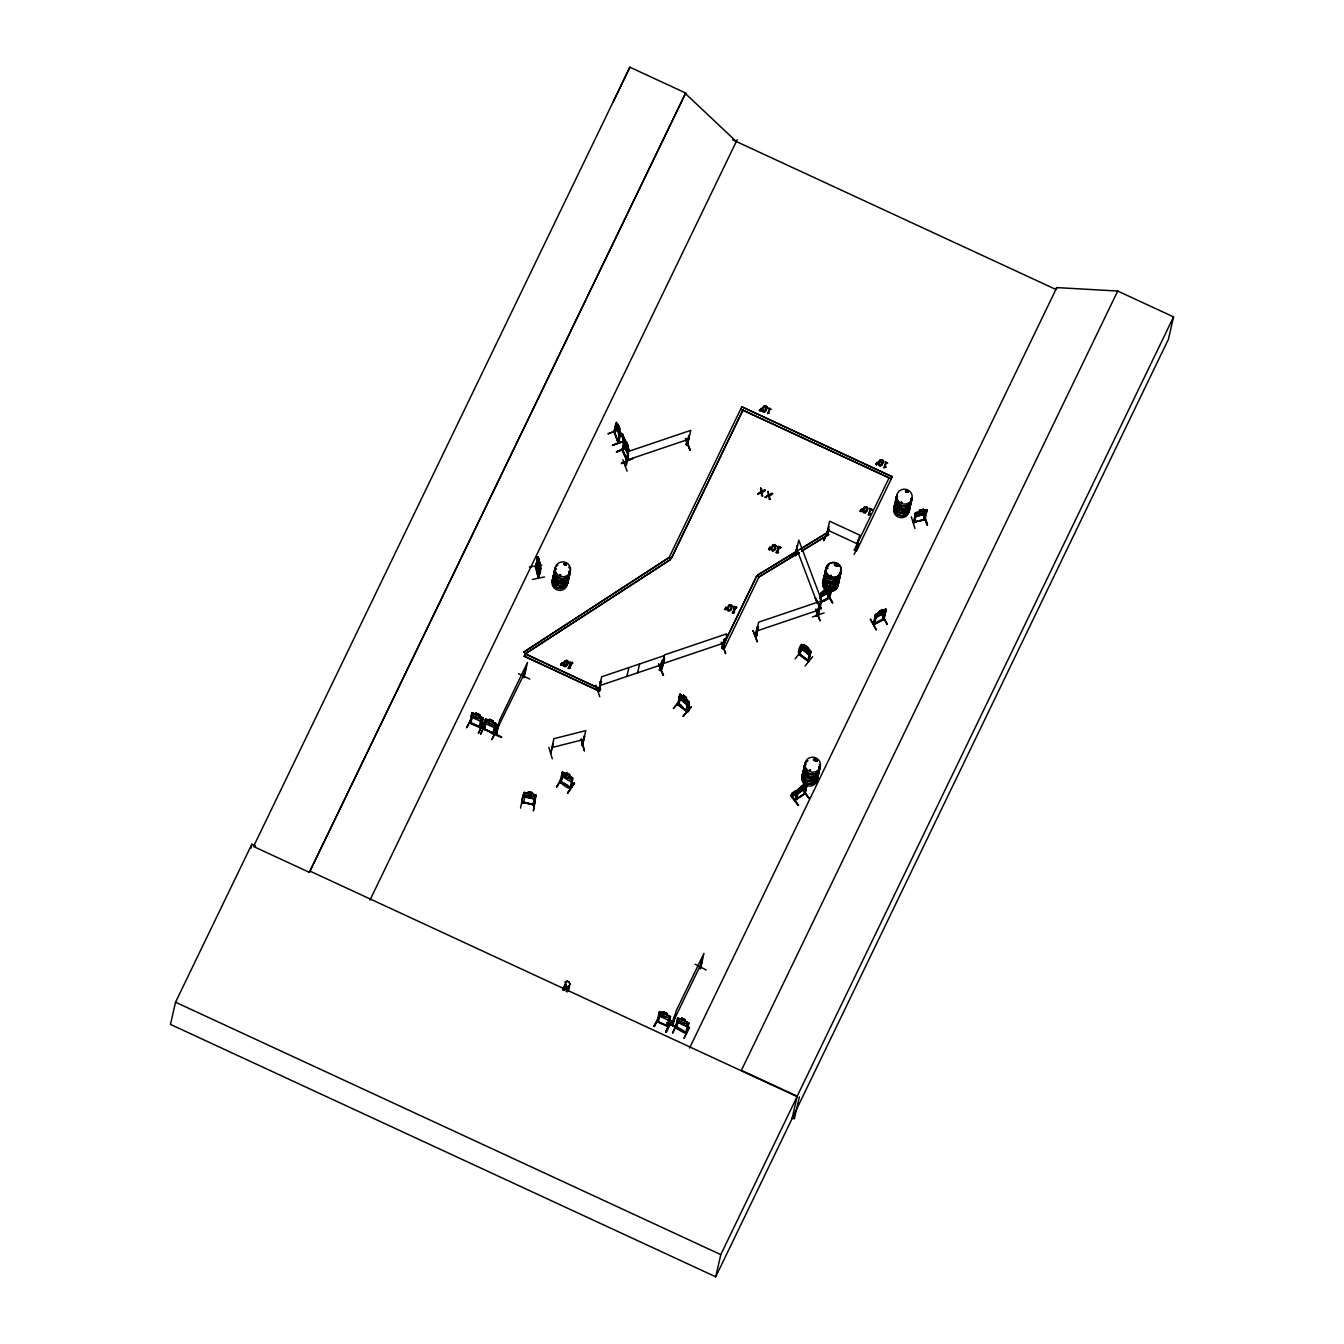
<?xml version="1.0" encoding="UTF-8"?>
<svg xmlns="http://www.w3.org/2000/svg" width="1344" height="1344" viewBox="0 0 1344 1344"><rect width="100%" height="100%" fill="white"/><g stroke="black" fill="none" stroke-linecap="round" stroke-linejoin="round"><path stroke-width="1.5" d="M559.877 782.074L560.969 782.628M559.961 781.67L562.346 771.994L562.666 776.832L570.83 781.637L572.174 781.183M569.621 787.366L570.612 788.256L572.914 778.142L562.279 772.094L563.657 772.498M570.898 787.584L569.419 787.567M827.014 535.265L828.66 528.158M564.833 564.698L564.547 563.808M566.412 564.161L565.975 565.236M809.424 770.062L810.012 771.154L810.062 769.843M810.348 771.036L810.499 770.129M815.606 760.385L814.279 759.78L815.472 758.99M829.853 582.59L828.66 582.826M830.945 575.988L831.012 575.232M830.256 575.837L831.214 575.434M834.876 564.782L834.994 565.673M835.682 565.555L835.346 564.379M902.294 502.69L901.152 501.984M906.444 492.139L906.293 490.963M907.838 492.358L908.04 491.484M908.107 491.82L906.511 490.51L907.519 491.198M565.253 982.162L565.622 986.042L568.142 987.202L570.192 984.026M800.57 787.853L798.857 789.214L796.454 799.31M612.562 445.334L624.456 440.866L622.91 450.878L622.054 449.467M622.961 450.811L622.44 449.316M626.808 460.942L626.354 459.379M627.262 460.286L626.959 459.396M795.53 553.963L795.934 555.542L797.53 545.513L795.178 554.215M817.622 613.57L818.412 614.846M818.479 614.964L821.654 600.634L798.773 540.12L795.463 554.282M614.762 432.499L616.325 423.058L614.309 433.205L613.956 431.743M620.122 434.297L620.138 433.138L618.122 443.302L617.719 441.706M614.242 431.81L618.576 443.1L618.122 441.571M553.174 743.938L550.687 753.43M582.221 745.466L585.816 730.615L553.862 738.696L550.822 753.077M624.943 465.343L626.472 464.974L625.162 465.209M625.027 465.024L626.388 465.293M598.181 690.379L599.474 689.942M687.557 444.36L686.179 444.646L687.422 443.906M598.399 690.245L598.416 691.169L601.642 676.788L663.936 655.721C667.145 662.256 654.494 674.57 662.239 668.522M723.358 648.245L722.03 647.791L756.739 575.854L758.923 576.862L798.218 552.989M727.994 608.731L727.91 609.622M762.787 409.685L762.804 410.827M816.53 614.897L817.622 614.628M775.286 546.874L775.37 545.966M800.066 654.595L799.142 653.587M807.794 660.794L809.978 651.739L810.886 652.411L809.978 651.739M799.428 653.638L808.954 661.298L800.218 654.511M855.859 549.209L858.144 539.918L856.498 549.427M568.092 663.012L567.571 660.593M761.88 409.954L762.233 408.542M727.087 609.017L727.44 607.606M727.238 608.244L727.087 609.521M766.836 408.408L766.987 407.148M883.21 462.286L883.344 461.009M686.33 710.321L687.204 711.53L677.342 704.222L678.384 704.928L680.602 695.654L679.728 694.949L678.367 704.525M797.16 791.7L795.984 793.682L796.27 792.238L792.775 794.086L797.798 789.802L797.479 791.196M821.302 602.078L829.063 597.358M874.39 623.717L873.382 623.902M874.474 624.204L874.289 623.364L873.449 624.758L884.302 619.214L883.159 619.802L886.015 609.958L884.1 618.778M873.264 623.902L884.117 618.408L883.344 619.702M629.026 449.45C630.202 455.549 625.531 436.38 624.54 441.336L622.742 436.565L624.355 441.42C622.558 448.14 633.595 464.436 624.305 445.301M914.508 522.614L913.147 522.194M925.949 511.106L926.906 510.401L925.831 510.703L923.798 520.01L925.025 519.792L913.282 522.329M523.001 796.37L520.531 808.13M533.669 805.157L532.762 804.132L533.887 805.207L536.054 795.043L524.042 792.523L528.242 793.078M525.118 793.464L523.925 793.632L525.118 793.464C524.21 807.206 519.12 804.098 524.194 792.439M528.394 791.801L532.392 792.674L528.394 791.801L527.722 795.362L531.451 796.186L532.392 792.674M534.845 795.598L535.937 795.85L534.845 795.598L532.829 804.972M523.522 795.362L524.479 796.841L533.87 798.907L535.349 798.101L535.903 795.026L531.972 793.901M535.382 799.092L533.383 810.953L535.382 798.941M255.612 845.947L251.849 844.2L175.543 1002.221L170.453 1024.397L715.714 1276.8L1168.406 339.293L1173.547 316.882L1117.721 291.043L741.384 1070.345L797.194 1096.183L792.019 1118.796M250.925 848.232L251.849 844.2M309.355 872.34L685.692 93.038L629.882 67.2L253.529 846.502L309.355 872.34L685.692 93.038M470.837 723.072C463.21 721.14 499.985 735.218 471.122 722.854M481.102 721.476L472.332 717.562L471.324 715.882L471.996 712.958L473.491 713.11M472.046 712.841L469.762 722.988L470.669 723.139M471.139 722.753L470.585 723.458L471.022 722.702M472.97 714.151L471.778 714.05L472.97 714.151L470.702 723.425M476.095 713.076L475.406 716.654L478.867 718.267L479.791 714.79L476.095 713.076L479.791 714.79M476.784 713.63L479.002 714.655M629.882 67.2L613.284 101.707M478.397 733.32L483.689 722.333L478.498 733.169M480.211 726.818C478.766 730.716 480.396 716.251 483.017 718.788L480.917 728.095L470.938 723.223M479.875 727.692L481.992 718.318M480.631 728.112L483.034 717.948M485.251 723.24L480.614 734.143M483.319 729.288C485.638 731.018 485.335 718.318 486.276 720.77M484.344 729.154L483.252 728.952L485.537 719.074L484.798 722.131L485.822 723.811L494.575 727.709L495.852 727.087M484.361 729.708L486.461 720.401M489.434 720.502L487.502 720.014L487.032 722.047L492.156 725.374L494.206 725.357L494.676 723.324L492.895 722.098L493.282 721.039L489.569 719.309L488.897 722.904L492.341 724.5L492.811 722.467L489.35 720.871M490.274 719.88L492.492 720.905M501.732 737.1C487.267 729.473 483.89 730.212 501.547 737.503M489.384 720.619C479.942 716.016 502.74 726.566 492.845 722.215L493.097 721.123M525.47 671.294L491.988 739.418M493.265 733.824C492.072 730.498 497.734 723.391 495.298 724.937M493.433 733.606L495.482 724.567M494.659 733.639L494.122 734.345L496.524 724.181M498.019 725.323L498.893 724.517L496.524 734.042M496.474 734.16L497.028 733.068M498.49 724.349L495.886 734.143M532.375 579.466L544.488 576.962M535.382 566.244L535.702 567.739L536.273 567.05M535.382 566.681L537.886 557.592L535.517 567.521M535.685 567.622L538.138 556.769L540.389 566.294L538.272 577.853M538.205 562.128L537.97 567L539.448 571.654M539.381 559.138L538.154 560.868L539.918 568.327M537.499 567.689L538.289 564.194L538.692 569.839L537.214 563.858L539.23 572.863L538.742 570.175C538.44 575.837 536.424 560.314 538.373 571.452M540.07 562.447L540.053 564.094M539.935 564.362L539.918 569.621M539.011 569.738C538.978 564.631 540.758 571.015 538.91 567.538L539.23 571.217L537.701 564.732L538.541 565.942M539.801 566.244L540.406 571.67L540.187 570.024M538.003 577.954L540.372 568.025M540.439 570.864L539.062 574.392M518.515 673.663L529.754 679.073M523.858 651.806L525.168 654.024L670.37 559.642C665.717 555.055 674.839 560.683 669.06 557.424L523.79 652.075L669.01 557.71L741.804 406.795L892.315 476.767L741.804 406.795M600.617 688.834L599.542 691.219L524.261 656.359L525.336 653.99L600.55 689.102L525.235 653.738L670.37 559.642M525.42 668.623C527.738 663.97 521.069 682.063 523.975 676.082M525.89 667.649L523.841 676.519M524.244 676.704L523.454 677.174M524.059 792.406L523.37 795.463L524.597 796.824L533.887 798.79L535.382 797.966M523.051 801.864L522.85 802.838L522.194 801.746M619.668 429.307L608.16 433.726M529.15 792.187L531.552 792.725M615.905 423.192L613.855 432.113L614.779 432.919M561.893 662.642L560.616 664.978L561.859 662.827M618.29 424.469L617.954 425.762L617.299 424.217L616.829 426.266L619.55 433.457L619.702 428.182L618.173 424.502L618.055 425.561M618.526 425.426L619.382 427.661M619.735 433.272L617.618 442.31L620.138 433.138M618.492 443.033L620.726 433.289M619.97 436.363L620.777 433.39L616.543 422.218L614.41 431.626M568.226 668.203C571.284 666.742 569.386 660.727 570.73 663.062L568.226 668.203L569.352 667.867M569.99 661.802L572.846 663.331L569.671 662.575M571.536 663.23C563.942 677.964 576.038 657.199 571.486 663.415M569.923 668.069L569.486 668.018M622.02 450.038L624.053 441.034L612.494 445.2L624.238 441.386M622.608 449.518L627.262 460.622L622.423 449.753L624.691 440.042L625.598 445.25L623.129 437.623L626.186 442.697L624.355 439.135L626.354 446.561L626.052 447.468L624.658 445.015L622.02 434.767L623.162 442.394M624.725 440.177L623.028 450.492M552.317 758.806L548.822 747.365M621.331 463.126L632.789 458.438L621.55 463.68M626.321 443.822L627.329 449.282L628.135 445.788L626.489 442.26L628.202 445.872M626.27 443.52L626.606 442.21M622.86 459.715L627.144 471.19M627.9 447.468L616.442 451.954L626.002 448.224M628.354 450.929L625.094 465.746L628.757 450.778M626.707 460.807L628.387 453.718M628.152 456.07L627.11 456.422L628.152 456.07L626.119 464.94M626.203 465.494L628.387 455.33M556.836 786.946L562.565 776.345L556.802 786.744M560.784 782.678L560.179 781.318M561.07 782.695L563.22 773.405L562.027 773.186L563.22 773.405M563.136 776.698L556.853 786.744M566.866 773.186L568.966 774.43M569.604 774.581L568.798 778.075L565.522 776.16L566.21 772.565L569.722 774.614L570.562 779.1L565.32 777.034L563.758 775.135L564.228 773.102L566.059 773.758M567.672 793.061L574.459 783.266M571.788 778.394L572.527 779.318L571.788 778.394C569.722 795.346 572.191 785.081 560.095 781.637M581.952 745.046L584.59 736.008L582.641 745.416M582.238 745.534L584.052 736.142M595.93 685.222L599.777 696.746M573.905 782.762L567.571 793.212L574.459 783.3M581.297 739.15L584.438 750.691M600.264 681.794L601.457 681.811L600.264 681.794C599.659 688.867 598.702 691.186 598.517 691.068M599.222 690.278L601.306 681.425M599.542 691.219L524.328 656.09M626.875 676.435L628.908 667.565M686.33 445.032C685.558 443.117 690.329 433.138 688.481 436.111M686.482 444.175L687.355 444.226L689.388 435.355M565.639 984.564L563.321 990.108L566.009 984.312M565.992 981.893L566.866 981.002M637.594 672.823L639.626 663.936M686.062 440.546L690.362 449.803M569.402 986.311L567.101 991.838C571.301 988.26 568.865 982.33 566.647 989.47M659.484 670.387L661.097 662.794M661.634 661.466C663.146 657.552 659.635 672.336 659.417 669.682M660.727 669.665L659.35 669.934L660.358 669.581L662.542 660.71M661.147 669.262L664.272 654.982L726.55 633.898C727.121 640.92 720.972 650.546 722.988 647.758M662.021 668.455L663.936 659.618L662.878 659.971L663.936 659.618M664.087 660.005L661.97 669.043L661.97 668.17M658.526 664.087L663.516 675.175M658.762 665.498L662.995 674.57M740.729 409.181L891.29 478.867L742.61 410.054M681.458 699.149L673.428 708.372M678.586 704.071C682.13 702.223 690.262 724.298 689.186 701.719L679.879 694.075L677.88 703.802M679.325 697.082L679.98 694.176L681.072 694.596M683.122 696.478L683.357 695.167L686.498 697.738L683.357 695.167M683.021 696.36L683.458 695.285M683.928 695.89L685.81 697.435M683.206 696.377L681.559 695.453L681.089 697.486L682.45 699.653L687.154 702.475L686.297 697.788M686.381 697.687L685.574 701.182L682.651 698.779L683.122 696.746L686.045 699.149M687.994 702.19C690.614 700.106 683.592 712.27 686.414 710.741M688.262 701.87L686.381 710.774L687.238 711.043M689.086 701.82L686.834 711.766L677.426 704.206M691.118 707.162L683.105 716.268L691.152 707.196M759.36 410.374L760.25 410.777L759.36 410.374L761.191 408.29L760.25 410.777M768.415 407.971L771.322 409.315M769.507 408.274L767.642 413.717M769.474 413.146L768.281 413.23M725.844 607.102L724.567 609.42L725.458 609.84L726.398 607.354M756.739 575.854L758.873 577.147L724.046 649.253L721.846 648.228L724.114 639.274L725.306 639.29L724.265 639.66L722.098 648.581M757.882 493.903L761.158 491.77L757.882 493.903L761.326 492.542L762.535 496.054L761.662 495.449M723.173 648.278L725.155 638.904M758.755 494.306L757.932 493.718M760.637 488.191L761.897 491.585L765.391 490.19L762.065 492.358L765.341 490.375M724.046 649.253L721.913 647.959M734.681 607.522C733.27 605.203 735.403 611.218 732.194 612.662L733.135 612.427M733.942 606.262L736.814 607.79L733.622 607.034M732.816 612.948L734.714 607.337M735.487 607.69C727.894 622.423 739.99 601.658 735.437 607.874M761.561 488.611L761.897 491.585M761.326 492.542L761.628 495.634M733.27 612.511L734.462 612.545M721.224 642.197L725.676 653.52M765.223 497.297L768.482 495.163L765.223 497.297L768.65 495.936L769.86 499.447L768.953 499.027M766.08 497.7L765.257 497.112M767.978 491.585L769.238 494.962L771.859 493.181C775.639 493.702 763.459 498.154 772.666 493.769M801.73 551.107L828.526 534.828L827.266 532.56L757.546 575.165L796.841 551.292M670.505 1016.635L668.22 1026.799L657.098 1021.574L659.4 1011.478L670.505 1016.635L660.794 1011.713M667.279 1025.472L668.455 1026.379L656.981 1021.591L658.409 1021.726L660.324 1012.805L659.131 1012.704L660.324 1012.805M768.566 549.276L769.457 549.679L768.566 549.276L769.86 546.941M663.197 1012.822L663.449 1011.73L667.145 1013.443L666.221 1016.904L662.76 1015.308L663.55 1011.814M664.138 1012.284L666.355 1013.309M753.043 630.605L757.411 641.928L752.942 630.605M756.47 636.048L758.352 626.791L757.294 627.144L755.143 636.065L756.622 635.796M666.842 1022.868L678.266 1027.74M755.362 635.93L758.688 622.154L820.966 601.07L817.622 615.502L818.563 614.645M666.372 1032.242L671.546 1021.406L665.801 1031.789M667.01 1026.178C667.195 1024.296 667.699 1028.462 668.321 1025.892M756.386 636.216L758.352 626.791M667.195 1026.396L669.346 1016.971L670.37 1017.442L669.346 1016.971M776.194 552.518C779.251 551.04 777.353 545.026 778.68 547.361L776.194 552.518L778.428 552.569L776.815 552.804M670.387 1016.585L669.665 1019.626L668.371 1020.046M777.907 546.286L780.814 547.63L777.622 546.874M780.528 548.218L779.486 547.529L780.847 547.445M672.722 1024.212C679.93 1003.682 669.648 1024.548 673.31 1024.38M674.923 1015.274L673.025 1023.708M672.722 1032.78L677.41 1021.894M678.636 1019.054L677.426 1018.954L678.636 1019.054L676.469 1028.395L675.461 1027.992L677.695 1017.727L688.817 1022.885M676.435 1028.009L676.788 1027.656M796.975 553.073L789.432 556.366L799.176 552.821M700.459 968.218L700.241 967.21M701.064 962.959L702.307 958.574L700.157 968.722M689.321 1027.219L684.163 1038.072M675.494 1027.942C691.488 1036.98 682.937 1033.486 688.666 1023.691L686.834 1032.31M672.991 1025.237L676.082 1011.041L703.937 953.35L700.745 967.781L702.307 958.574M675.461 1027.404C688.397 1029.672 685.406 1039.886 687.641 1023.221M796.068 555.055L795.379 555.593L797.126 545.664M688.682 1022.834L686.414 1033.049M706.188 969.998L695.15 964.236M795.161 658.778L802.637 649.27M828.66 529.687L823.805 540.49M802.603 644.801C799.747 642.55 796.471 656.393 800.201 654.259M829.046 526.445L826.342 535.114M801.444 644.347L801.528 649.236M826.325 535.601L829.584 521.203L859.706 535.13L856.33 549.494M800.234 654.41C798.521 657.871 802.116 641.71 801.83 646.111M802.099 645.775L799.747 654.998M815.304 598.046L821.251 608.698L815.354 597.862M804.905 645.221C796.438 641.357 815.825 658.123 808.147 647.674L804.905 645.221L804.686 646.548M812.465 616.98L824.107 612.914M807.71 648.833L808.063 647.774M819.722 598.164L821.318 593.746L820.294 599.441M818.143 608.143C812.213 630.907 823.217 596.904 818.681 606.833M820.495 597.307L821.318 593.746M805.073 666.053L812.666 656.662M817.404 614.93C824.712 585.749 815.59 626.052 818.026 613.435M824.326 590.201L823.519 593.695L826.879 591.998L827.333 589.949L823.99 591.662M824.393 590.318L821.738 594.602L828.66 591.074L829.13 589.042L827.417 589.596L827.669 588.504A7.778 7.476 12.9 0 1 824.897 576.862M810.869 651.638L808.517 661.702L810.936 651.538L810.062 650.429M824.88 590.083L827.03 588.974M821.302 608.513L815.321 597.878M816.161 609.218L820.042 620.575M827.484 589.697L827.803 588.403L824.275 590.335M827.887 598.231L831.029 588.806L829.382 597.744M828.089 598.601L830.038 589.31M821.083 601.709C833.196 601.07 836.674 577.198 820.294 593.527M832.289 602.918L827.215 594.25M799.714 788.206L791.364 795.379M860.126 511.157L861.924 509.275L860.983 511.762L860.126 511.157L861.37 509.023M795.094 799.747L805.039 793.111L806.954 784.308L805.258 793.615L795.346 800.083M797.294 790.474L795.11 799.999L805.325 793.296M797.412 791.465L798.05 790.49L795.514 800.318M798.05 790.49L796.135 799.294M854.28 549.948L856.481 550.973L854.28 549.948L889.09 477.859M800.839 786.626L800.033 790.121L803.107 787.987L803.578 785.954M854.028 554.467L859.471 543.934M801.343 786.425L803.326 785.047M857.741 541.632L855.926 549.31L856.262 548.453M875.734 464.234L876.624 464.654L875.734 464.234L877.565 462.168L876.624 464.654M798.403 791.263L802.906 788.861L805.224 784.812L803.662 785.585C802.738 785.299 809.357 781.301 806.282 786.677M869.148 508.939L872.34 509.712L869.467 508.183M806.954 784.308L804.182 794.22L805.106 792.792M804.182 794.22L807.223 784.644M870.24 509.258L868.375 514.685M869.114 513.626L870.206 514.114L869.114 513.626L871.013 509.611L872.054 510.3L871.013 509.611M868.627 514.534L869.988 514.45L868.342 514.87M884.789 461.832L887.695 463.193M885.881 462.151L884.016 467.578M802.788 789.919L808.853 798.168L802.738 789.835M884.755 466.519L885.847 467.023L884.755 466.519L886.654 462.504M883.966 467.762L885.629 467.359M715.714 1276.8L720.787 1254.607L797.093 1096.603L310.078 871.164M884.184 618.996L873.55 624.742L875.398 614.645L885.058 609.521L876.708 613.771M873.499 624.658C877.128 605.64 876.288 620.626 874.356 623.465M876.305 614.897L874.104 623.734M878.993 612.814L878.522 614.846L881.866 613.15L882.336 611.1M879.883 611.234L882.034 610.142M876.187 629.849L870.324 619.03L876.271 629.681M881.227 613.637L887.174 624.288L881.278 613.452M882.487 610.865L882.79 609.554L879.211 611.386C877.279 614.628 883.764 606.732 882.605 610.764M883.378 619.752L885.041 610.462M885.326 612.31L886.049 609.218L884.923 609.47M883.932 618.811L886.049 609.218M911.299 516.785L914.928 528.494M924.991 519.674L927.074 509.645L915.365 512.904L914.693 515.827L915.919 516.617M915.482 512.887L913.332 522.631M916.44 513.71L914.323 522.732L916.306 513.307L915.23 513.593L916.306 513.307M919.598 510.334L923.546 509.376L919.598 510.334L916.978 514.382L922.37 513.694L924.521 512.266L924.991 510.233L923.126 510.418M918.473 515.794L919.733 510.334M920.338 510.334L922.673 509.678M922.118 514.786L923.513 509.242M925.831 510.703L923.664 519.607L925.058 518.918M926.318 512.719L926.94 509.695M923.261 513.66L927.511 525.05L923.882 513.475M799.378 1096.855L794.338 1118.863L792.372 1117.956M1117.721 291.043L1056.703 287.582L1055.813 289.414L732.53 139.776M624.96 442.478L624.691 440.042M537.869 576.694L538.591 577.97L535.853 566.462M538.759 577.618L540.842 568.226L538.138 556.769M563.993 664.474L564.614 662.81M863.638 510.233L864.007 512.215M879.11 463.73L881.059 460.236M567.202 662.978L567.319 661.399M883.243 462.101L882.689 463.646M559.944 574.678L560.818 574.896L559.49 575.165M558.18 582.002L558.415 582.574M559.692 575.434L560.75 575.014M836.388 566.11L837.094 565.186M907.771 491.635L907.738 491.215M687.49 444.679L690.766 430.349L628.488 451.433M660.845 668.858L661.937 668.069M755.462 636.451L756.538 635.729M816.799 615.72L816.665 614.897M562.447 662.894L561.49 665.381L560.65 664.793M769.457 549.679L770.398 547.193M564.127 664.037L565.152 661.802M762.871 409.433L764.148 406.846M728.078 608.496L728.566 607.27M772.078 548.335L772.565 547.109M879.245 463.31L880.236 461.261M863.604 510.418L864.629 508.183M563.438 663.331L563.791 662.441M567.571 664.373L567.924 663.482M762.199 408.727L762.535 407.837M766.668 408.878L765.946 410.491M727.406 607.79L728.902 605.17M731.875 607.925L731.153 609.538M771.406 547.63L772.128 546.034M775.522 548.688L775.874 547.781M878.556 462.605L879.682 460.421M862.932 509.712L863.654 508.099M867.048 510.754L867.401 509.846M765.509 409.399L765.996 408.19M731.203 607.253L730.178 609.437M774.715 548.302L775.202 547.092M881.882 463.277L882.37 462.067M866.242 510.367L866.729 509.174M666.876 1022.784L677.947 1028.513L666.943 1022.582M496.02 733.992L499.649 720.115L527.503 662.424L523.942 677.611M523.387 677.494L523.925 676.2M675.31 1015.442L674.453 1016.249M672.924 1025.22L673.428 1024.162M699.72 968.47L700.274 967.445M700.207 968.604L700.812 967.462L699.787 968.15M823.754 540.674L828.996 529.654M369.97 900.127L737.201 139.692M471.324 715.882L472.433 717.562M471.996 712.958L483.101 718.099L479.354 715.982L481.186 717.074L480.715 719.124L475.205 717.528L473.558 715.798L474.012 713.765L475.843 714.168M472.181 717.192L466.486 727.81L472.332 717.562M483.017 718.788L481.807 718.704M482.429 721.022L480.95 721.51M480.598 734.345L485.856 723.341M484.428 729.473L494.474 734.026L483.487 728.482M489.569 719.309L493.282 721.039M524.261 656.359L525.269 654.259M496.591 724.349L495.499 723.307M495.919 727.272L494.441 727.759M493.214 733.925L493.702 733.068M491.887 739.57L497.263 728.801M570.478 668.27L569.688 667.061M671.261 558.449L742.997 409.92L671.194 558.718M768.382 412.642L770.28 408.626M734.429 612.73L733.639 611.52M721.846 648.228L756.672 576.122M565.824 982.8L565.219 981.926L566.614 981.876M565.404 984.564L566.395 984.967L563.976 990.41C568.882 984.178 564.648 982.145 562.766 989.856L565.723 984.178M563.573 990.226L566.042 984.85M779.486 547.529L777.605 551.544L778.428 552.569M566.093 991.284L569.134 986.278M567.134 989.688L568.697 986.009M569.201 985.79L566.53 991.586L569.486 985.925M856.481 550.973L892.366 476.498M659.702 1015.728L653.839 1026.463L659.686 1015.93M659.719 1015.745L654.478 1026.547M668.388 1020.23L659.686 1016.215M669.782 1019.676L668.304 1020.163M665.75 1031.974L671.042 1020.986M671.143 1021.205L665.818 1031.806M674.05 1019.911L701.904 962.237M676.973 1020.785L678.082 1022.465L686.75 1026.362L688.01 1025.741M672.756 1032.998L677.88 1022.095M676.502 1027.807L675.528 1027.673M677.998 1022.465L677.158 1020.718M688.666 1023.691L687.473 1023.59M688.078 1025.926L686.616 1026.413L677.359 1021.894M685.322 1032.427L675.562 1027.354M684.046 1038.223L689.438 1027.454M689.539 1048.068L1056.787 287.633L1055.897 289.464M797.194 1096.183L1173.547 316.882M563.758 662.626L564.178 661.735M567.202 665.078L567.622 664.188M762.502 408.022L762.922 407.131M766.366 409.601L765.156 411.516M731.573 608.647L730.766 610.126M775.152 549.394L775.572 548.486M882.319 464.352L882.739 463.462M863.234 508.99L864.427 507.091M866.678 511.459L867.098 510.569M566.798 663.818L565.152 665.935L563.993 664.658M764.971 410.39L765.542 409.214M774.749 548.117L773.926 549.662M881.345 464.251L881.916 463.092M865.704 511.358L866.275 510.182M763.308 408.391L764.417 406.56M728.515 607.454L729.355 605.892M772.531 547.294L773.623 545.462M864.041 509.376L865.15 507.545M571.805 777.218C573.468 789.062 571.2 792.221 559.994 782.074M566.076 564.514L565.152 565.034M835.447 565.589L836.774 565.253M906.074 490.862L905.789 491.988M814.01 759.326L815.875 758.94M791.33 794.959L798.269 805.526L790.793 795.782L791.414 794.909M790.86 795.883L791.498 795.026M809.474 770.062L809.844 771.036M816.127 760.267L814.901 760.973L813.994 759.864M567.235 664.894L565.152 666.691M775.186 549.209L774.362 550.418M879.245 461.177L880.068 459.984M882.353 464.167L881.53 465.377M565.975 665.364L567.134 661.164M774.228 549.108L773.657 549.948M796.555 793.279L797.395 793.766L806.383 786.61M800.57 647.287L809.138 654.864L801.528 649.118M828.946 592.637L830.441 591.091M829.08 592.754L820.596 596.921L830.374 590.99M883.932 613.805L885.377 612.142L875.599 618.072C873.382 617.786 875.162 614.225 876.691 613.67M621.936 449.837L626.758 460.824M680.921 698.914L673.512 708.473M691.085 706.944L683.256 716.352M679.123 697.099L687.322 705.113L688.615 704.726M679.946 699.065L687.422 704.995L688.514 704.626M765.593 410.878L764.35 412.02M564.514 661.349L567.101 660.526M566.849 665.482L564.698 666.641L563.287 665.33M772.464 545.647L773.304 544.69M774.799 549.78L773.119 550.99L771.238 549.629M728.465 605.791L729.305 604.85M730.8 609.941L728.23 610.747M881.966 464.738L880.27 465.948L878.623 464.974M863.99 507.713L865.25 506.57M523.068 802.822L523.27 801.982M533.971 804.888L532.661 804.535M881.126 464.453L879.967 465.209L879.127 464.251M565.37 661.634L566.798 661.164M773.321 545.933L775.034 545.647M880.488 460.891L881.63 460.135L882.504 461.446M864.847 507.998L865.687 507.242M795.178 799.865L795.917 799.008M926.402 512.568L924.857 513.979L926.436 512.702M566.16 564.95L564.379 564.85M907.586 492.022L906.41 492.106M907.788 492.274L905.873 491.921M902.244 502.622L901.202 502.421M808.836 777.823L807.744 777.487M793.246 793.33L791.834 793.514L796.303 790.91M792.053 793.531L794.825 791.179M798.706 805.207L790.894 795.732C795.329 797.311 810.398 785.366 799.714 788.39M790.91 795.698L794.791 795.278M827.904 598.13L821.15 601.474M763.661 406.291L764.954 405.535M564.9 660.895L566.614 660.358M772.867 545.194L773.724 544.505M865.939 512.299L865.082 512.988M522.11 801.746L532.644 804.636M764.366 406.745L766.13 407.585M565.622 661.349L566.479 661.063M729.574 605.808L731.321 606.312M565.757 665.465L564.094 665.246M880.874 464.738L879.211 464.52M865.234 511.829L863.772 511.846M804.115 784.493L800.822 786.761M800.486 787.752L797.194 790.524L796.522 793.464L797.496 793.682M797.328 793.666L805.123 788.407M808.853 798.168L803.208 789.634M879.077 612.444L876.725 615.77L881.664 614.023L884.134 610.193L882.42 610.747M796.253 790.978L800.873 789.298L795.127 794.17L792.473 794.539L793.481 793.346L791.834 793.514M761.947 491.383L764.534 489.787M800.419 549.125L827.215 532.846L828.526 534.828M801.797 550.822L828.593 534.542M798.151 553.274L758.873 577.147L757.613 574.879M599.491 690.43L598.601 690.749M756.454 635.83L755.429 636.182M816.564 614.998L817.555 614.947M915.533 513.005L916.86 512.266M820.529 594.619L821.52 594.115M830.239 589.68L831.23 589.176M821.352 601.843L828.358 598.55M826.795 592.183L832.793 602.818L827.266 594.065M875.532 615.77L876.506 615.266M885.242 610.831L886.234 610.327M887.174 624.288L881.782 613.334M913.231 522.43L925.075 519.355L914.458 521.909M836.623 565.874L834.876 565.051M815.522 760.922L816.161 759.427M764.064 405.972L766.836 406.879M880.421 459.85L882.689 459.866L883.31 461.698M864.797 506.957L867.569 507.864M764.803 411.634L762.25 411.113M865.536 512.618L863.755 512.669M730.01 610.697L728.7 610.915M469.812 722.501L480.984 727.675M657.283 1021.205L668.27 1026.161M794.69 795.362L797.143 794.304M622.289 433.742L624.355 439.135L622.289 433.742L622.927 436.699M624.893 441.874L624.053 441.034M625.75 447.636L616.459 451.702M627.816 447.014L628.118 451.114L625.649 446.746L625.531 442.008L626.405 443.47M627.715 452.138L623.112 442.327L627.715 452.138L627.682 450.038M865.368 507.528L866.746 507.948M764.232 411.062L762.854 410.642M729.439 610.109L728.062 609.706M806.047 784.09L806.938 783.77M686.246 444.31L687.506 444.629M689.741 450.038L685.961 438.497M791.297 555.71L799.21 552.989M758.503 627.178L757.294 627.144M659.652 670.37L660.66 669.816M725.508 653.587L722.467 643.927M615.754 425.191L619.298 436.296M619.584 428.232L618.845 431.592L618.005 426.082L619.315 429.559M617.719 429.962L608.194 433.86M618.022 443.15L614.292 431.928M620.29 431.861L620.777 433.39M626.455 460.303L688.733 439.236M756.655 631.025L818.933 609.958M662.239 663.852L724.517 642.785M599.609 685.658L661.903 664.591M570.83 781.435L572.124 780.998M919.397 511.795L923.042 510.77M918.926 513.828L922.572 512.82M808.987 654.864L810.382 654.528L809.054 654.965M551.83 747.566L583.783 739.486M569.738 984.614L569.99 983.724M537.701 566.513L537.835 562.279L539.616 569.722M540.322 570.898L539.515 564.85M539.65 573.838L539.364 572.746L539.767 573.804M538.138 558.65L537.449 557.676M537.398 562.128C533.971 540.691 543.866 593.527 537.533 562.111M529.385 566.983L541.716 564.95M540.674 566.714L539.078 560.767L539.465 566.395M540.876 568.327L539.532 571.049M565.034 563.606L565.992 564.043M835.565 563.909L836.741 564.127M808.601 661.298L799.697 654.679M537.718 560.078L538.138 561.154L537.617 560.263M537.113 565.438L539.062 574.526M884.99 609.588L886.099 609.319M880.841 459.648L883.193 460.757M773.69 544.69L776.042 545.782M794.573 791.566L792.792 793.078M763.946 411.163L763.039 410.878M773.153 550.066L772.061 549.545M551.107 752.388L551.309 753.262M532.963 804.384L523.27 802.133M528.276 792.96L526.193 792.876L525.722 794.926L527.52 796.236L533.45 796.622L533.921 794.59L532.006 793.783M925.898 509.779L927.108 509.762M565.186 563.119L566.059 563.388M565.387 564.883L564.514 564.43M865.637 506.688L867.014 507.158M730.111 604.766L732.144 606.9M763.946 411.902L763.022 411.684M880.32 465.763L878.942 465.293M773.153 550.805L772.229 550.586M485.47 719.191L486.965 719.359M538.222 559.541L540.254 568.495M528.192 793.33L531.922 794.136M521.993 802.099L533.904 804.72L521.892 802.502M567.151 981.137L569.117 982.128M483.588 728.734L494.474 733.908L484.596 729.086M685.608 1031.99L686.7 1032.192M663.298 1012.906L661.366 1012.418L660.895 1014.451L662.558 1016.182L668.069 1017.761L668.539 1015.728L666.758 1014.502M681.61 1019.155L679.678 1018.668L679.207 1020.701L680.854 1022.431L686.364 1024.01L686.834 1021.978L685.07 1020.751M567.437 981.187L568.394 981.59M560.28 781.284L569.822 786.845M765.374 405.754L766.282 406.19M730.582 604.817L731.489 605.237M827.551 530.074L857.674 544.018M473.39 713.177L475.894 714.37M475.877 714.622L479.321 716.218M681.526 1019.525L684.986 1021.121M663.499 1011.931L666.96 1013.527M657.502 1020.886L658.241 1021.507M565.706 985.891L568.21 987.05M175.543 1002.221L720.787 1254.607M808.433 661.584L798.974 654.444M804.754 646.43L803.057 645.574L802.586 647.623L804.014 649.706L808.853 652.344L809.323 650.311L807.794 648.715M565.975 774.127L569.268 776.042M775.102 544.639L776.143 546.235M567.134 660.341L568.193 661.92M765.576 406.375L766.114 407.266M568.764 981.624L569.554 983.539M679.678 695.083L689.069 702.794L679.644 695.1M685.541 93.677L736.31 141.523M762.535 411.617L761.93 410.273M863.268 512.585L862.663 510.737M771.742 550.519L771.137 549.175M727.742 610.663L727.238 609.773M775.085 545.462L775.337 546.487M806.014 783.922L798.252 789.079M538.776 566.53L539.515 567.554M795.665 554.467L795.917 555.274M484.865 722.014L485.923 723.811M867.384 507.293L867.67 508.805M766.651 406.325L766.937 407.837M731.858 605.371L732.144 606.379M622.894 435.742L623.784 437.321M621.886 434.818L625.498 440.933M563.455 665.885L563.186 664.877M819.622 605.136L820.025 606.161M795.497 555.559L795.077 554.669M815.606 609.269L819.924 620.76M685.406 438.547L689.892 449.971M658.56 663.902L663.062 675.326M796.74 549.007L817.404 603.641M614.46 431.71L618.593 442.999M538.608 570.192L539.146 571.754M923.311 513.475L927.024 525.151M581.028 739.082L584.371 750.876M761.998 410.911L761.93 409.769M536.004 566.244L536.206 567.504M535.399 566.378L538.154 578.054M626.153 442.646L627.614 450.19M622.406 433.692L623.062 436.649M769.44 495.566L769.86 499.447M768.012 491.4L768.449 495.348M762.115 492.173L762.535 496.054M760.687 488.006L761.124 491.954M627.564 450.089L627.665 451.97M569.033 571.57A7.762 7.459 12.9 0 1 560.448 581.381A7.762 7.459 12.9 0 1 555.828 569.15M569.184 571.385A7.879 7.577 12.9 0 1 560.465 581.347A7.879 7.577 12.9 0 1 555.761 568.932M568.999 575.534A7.745 7.442 12.9 0 1 559.978 583.414A7.745 7.442 12.9 0 1 554.282 572.83M569.033 575.4A7.745 7.442 12.9 0 1 560.011 583.262A7.745 7.442 12.9 0 1 554.316 572.695M556.315 566.479A7.879 7.577 12.9 0 1 557.827 565.152M569.15 571.15A7.778 7.476 12.9 0 1 560.532 580.978A7.778 7.476 12.9 0 1 555.895 568.73M570.058 571.032A7.778 7.476 12.9 0 1 561.002 578.945A7.778 7.476 12.9 0 1 555.29 568.327M563.741 563.858A7.879 7.577 12.9 0 1 565.69 564.48A7.762 7.459 12.9 0 0 563.741 563.825M570.142 570.629A7.762 7.459 12.9 0 1 561.103 578.525A7.762 7.459 12.9 0 1 555.391 567.924M568.747 566.966A7.762 7.459 12.9 0 1 569.688 568.714M567.89 580.474A7.762 7.459 12.9 0 1 557.861 588.118A7.762 7.459 12.9 0 1 554.215 576.122M568.042 580.322A7.879 7.577 12.9 0 1 557.861 588.084A7.879 7.577 12.9 0 1 554.165 575.904A7.879 7.577 12.9 0 0 558.886 588.202A7.879 7.577 12.9 0 0 567.622 578.239M567.42 582.389A7.745 7.442 12.9 0 1 558.415 590.268A7.745 7.442 12.9 0 1 552.72 579.684M568.949 575.753A7.745 7.442 12.9 0 1 559.927 583.632A7.745 7.442 12.9 0 1 554.232 573.065M568.142 575.921A7.879 7.577 12.9 0 1 559.423 585.883A7.778 7.476 12.9 0 1 554.77 573.67M554.719 573.451A7.879 7.577 12.9 0 0 559.423 585.883A7.778 7.476 12.9 0 0 568.008 576.106M567.991 580.054A7.778 7.476 12.9 0 1 557.962 587.714A7.778 7.476 12.9 0 1 554.299 575.702M568.092 575.702A7.762 7.459 12.9 0 1 559.507 585.497A7.762 7.459 12.9 0 1 554.87 573.266M819.319 769.037A7.778 7.476 12.9 0 1 809.273 776.698A7.778 7.476 12.9 0 1 805.627 764.686M819 766.937A7.879 7.577 12.9 0 1 810.264 776.899A7.879 7.577 12.9 0 1 805.577 764.484M818.832 771.086A7.778 7.476 12.9 0 1 809.794 778.999A7.778 7.476 12.9 0 1 804.065 768.382M818.832 770.952A7.728 7.426 12.9 0 1 809.827 778.814A7.728 7.426 12.9 0 1 804.149 768.264M819.554 764.501A7.879 7.577 12.9 0 1 815.522 773.926A7.879 7.577 12.9 0 1 805.375 770.7A7.879 7.577 12.9 0 1 807.643 760.704A7.879 7.577 12.9 0 0 808.903 773.707A7.879 7.577 12.9 0 0 820.042 766.315M813.523 759.528A7.879 7.577 12.9 0 1 817.219 761.242M818.966 766.718A7.778 7.476 12.9 0 1 810.348 776.53A7.778 7.476 12.9 0 1 805.711 764.282M819.42 764.669A7.778 7.476 12.9 0 1 810.818 774.497A7.778 7.476 12.9 0 1 806.182 762.233M813.473 759.78A7.778 7.476 12.9 0 1 817.118 761.46M817.236 761.124A7.879 7.577 12.9 0 0 813.54 759.41A7.778 7.476 12.9 0 1 817.202 761.057M819.974 766.181A7.778 7.476 12.9 0 1 810.919 774.094A7.778 7.476 12.9 0 1 805.19 763.459M806.282 761.83A7.778 7.476 12.9 0 1 807.761 760.536M817.622 777.974A7.778 7.476 12.9 0 1 807.677 783.686A7.778 7.476 12.9 0 1 802.939 773.304M817.858 775.874A7.879 7.577 12.9 0 1 808.668 783.888A7.879 7.577 12.9 0 1 802.872 773.119M817.236 778.075A7.778 7.476 12.9 0 1 807.206 785.736A7.778 7.476 12.9 0 1 803.544 773.724M817.958 771.473A7.879 7.577 12.9 0 1 809.239 781.435A7.778 7.476 12.9 0 1 804.586 769.222M804.535 769.02A7.879 7.577 12.9 0 0 809.239 781.435A7.778 7.476 12.9 0 0 817.824 771.658M817.807 775.606A7.778 7.476 12.9 0 1 807.761 783.266A7.778 7.476 12.9 0 1 804.115 771.254M817.874 775.74A7.879 7.577 12.9 0 1 808.702 783.754A7.879 7.577 12.9 0 1 802.906 772.985M804.569 768.886A7.879 7.577 12.9 0 0 809.256 781.318A7.879 7.577 12.9 0 0 817.992 771.355A7.778 7.476 12.9 0 1 809.306 781.066A7.778 7.476 12.9 0 1 804.67 768.818M839.748 572.309A7.778 7.476 12.9 0 1 832.138 582.254A7.778 7.476 12.9 0 1 825.418 571.519M840.353 573.955A7.879 7.577 12.9 0 1 831.18 581.969A7.879 7.577 12.9 0 1 825.384 571.2M826.476 569.537A7.879 7.577 12.9 0 1 827.988 568.226M839.278 574.358A7.778 7.476 12.9 0 1 830.659 584.186A7.778 7.476 12.9 0 1 826.022 571.939M839.294 574.224A7.762 7.459 12.9 0 1 830.693 584.035A7.762 7.459 12.9 0 1 826.073 571.805M840.47 569.554A7.879 7.577 12.9 0 1 836.422 578.978A7.879 7.577 12.9 0 1 826.274 575.77A7.879 7.577 12.9 0 1 828.542 565.774M834.422 564.598A7.879 7.577 12.9 0 1 838.118 566.311M840.286 573.821A7.778 7.476 12.9 0 1 831.23 581.717A7.778 7.476 12.9 0 1 825.502 571.099M840.739 571.771A7.778 7.476 12.9 0 1 830.71 579.432A7.778 7.476 12.9 0 1 827.064 567.42M840.84 571.368A7.778 7.476 12.9 0 1 829.853 578.659A7.778 7.476 12.9 0 1 828.643 565.723M834.439 564.547A7.778 7.476 12.9 0 1 838.085 566.244M838.135 579.281A7.778 7.476 12.9 0 1 829.534 589.109A7.879 7.577 12.9 0 1 824.88 576.526M829.584 588.941A7.879 7.577 12.9 0 0 838.303 578.978A7.778 7.476 12.9 0 1 829.634 588.706A7.778 7.476 12.9 0 1 824.998 576.442M839.143 578.76A7.778 7.476 12.9 0 1 830.088 586.673A7.778 7.476 12.9 0 1 824.376 576.038M839.244 578.34A7.778 7.476 12.9 0 1 830.189 586.253A7.778 7.476 12.9 0 1 824.477 575.635M910.678 498.893A7.762 7.459 12.9 0 1 902.076 508.704A7.762 7.459 12.9 0 1 897.456 496.474M910.812 498.725A7.879 7.577 12.9 0 1 902.093 508.687A7.879 7.577 12.9 0 1 897.389 496.255A7.879 7.577 12.9 0 0 902.126 508.553A7.879 7.577 12.9 0 0 910.846 498.59A7.778 7.476 12.9 0 1 902.177 508.318A7.778 7.476 12.9 0 1 897.54 496.054M910.678 502.723A7.762 7.459 12.9 0 1 900.665 510.367A7.762 7.459 12.9 0 1 897.019 498.389M911.686 498.355A7.778 7.476 12.9 0 1 902.63 506.268A7.778 7.476 12.9 0 1 896.918 495.65M911.77 497.952A7.762 7.459 12.9 0 1 902.731 505.848A7.762 7.459 12.9 0 1 897.019 495.247M909.065 505.882A7.762 7.459 12.9 0 1 900.48 515.693A7.762 7.459 12.9 0 1 895.86 503.462M909.216 505.697A7.879 7.577 12.9 0 1 900.497 515.659A7.879 7.577 12.9 0 1 895.793 503.227M909.082 509.712A7.762 7.459 12.9 0 1 900.043 517.591A7.762 7.459 12.9 0 1 894.331 507.007M910.594 503.093A7.762 7.459 12.9 0 1 901.555 510.989A7.762 7.459 12.9 0 1 895.843 500.388M910.258 505.058A7.879 7.577 12.9 0 1 901.085 513.089A7.879 7.577 12.9 0 1 895.289 502.32M909.182 505.462A7.778 7.476 12.9 0 1 900.581 515.29A7.778 7.476 12.9 0 1 895.944 503.042M910.09 505.344A7.778 7.476 12.9 0 1 901.034 513.257A7.778 7.476 12.9 0 1 895.322 502.622M910.174 504.941A7.762 7.459 12.9 0 1 901.135 512.82A7.762 7.459 12.9 0 1 895.423 502.219M566.16 564.11L566.093 563.976M564.766 986.16L568.445 988.294L564.766 986.16M681.744 1017.979L681.055 1021.558L684.516 1023.154L685.44 1019.693L681.744 1017.979M682.433 1018.534L684.566 1019.928L682.433 1018.534M804.67 646.8L804.216 648.833L807.24 651.118L807.71 649.085L804.67 646.8M805.51 645.943L807.374 647.774L805.51 645.943M658.728 1014.418L659.786 1016.215L658.846 1014.468M796.723 790.91L793.951 793.279L796.622 792.91L799.394 790.558L796.723 790.91M924.941 513.996L915.785 516.55L924.991 514.114M556.534 573.535A7.745 7.442 12.9 0 0 569.856 572.578A7.745 7.442 12.9 0 0 562.145 561.893A7.745 7.442 12.9 0 0 556.534 573.535M561.019 578.911A7.879 7.577 12.9 0 0 570.192 570.881A7.879 7.577 12.9 0 1 561.053 578.777A7.879 7.577 12.9 0 1 555.257 568.008A7.879 7.577 12.9 0 0 561.019 578.911M806.366 768.886A7.778 7.476 12.9 0 0 819.756 767.945A7.778 7.476 12.9 0 0 812.011 757.21A7.778 7.476 12.9 0 0 806.366 768.886M827.232 574.073A7.778 7.476 12.9 0 0 840.622 573.115A7.778 7.476 12.9 0 0 832.877 562.38A7.778 7.476 12.9 0 0 827.232 574.073M827.198 574.274A7.762 7.459 12.9 0 0 840.571 573.317A7.762 7.459 12.9 0 0 832.843 562.615A7.762 7.459 12.9 0 0 827.198 574.274M829.063 591.158A7.778 7.476 12.9 0 0 838.118 583.246A7.778 7.476 12.9 0 1 829.063 591.175M824.426 578.894A7.778 7.476 12.9 0 0 827.131 590.537A7.778 7.476 12.9 0 1 824.426 578.911M830.105 586.622A7.879 7.577 12.9 0 0 839.294 578.609A7.879 7.577 12.9 0 1 830.138 586.505A7.879 7.577 12.9 0 1 824.309 575.854A7.879 7.577 12.9 0 0 830.138 586.505M898.145 500.858A7.762 7.459 12.9 0 0 911.501 499.901A7.762 7.459 12.9 0 0 903.773 489.199A7.762 7.459 12.9 0 0 898.145 500.858M902.647 506.234A7.879 7.577 12.9 0 0 911.837 498.204A7.879 7.577 12.9 0 1 902.681 506.1A7.879 7.577 12.9 0 1 896.885 495.331A7.879 7.577 12.9 0 0 902.647 506.234M907.334 491.803A7.879 7.577 12.9 0 0 905.369 491.182A7.762 7.459 12.9 0 1 907.301 491.77"/></g></svg>
